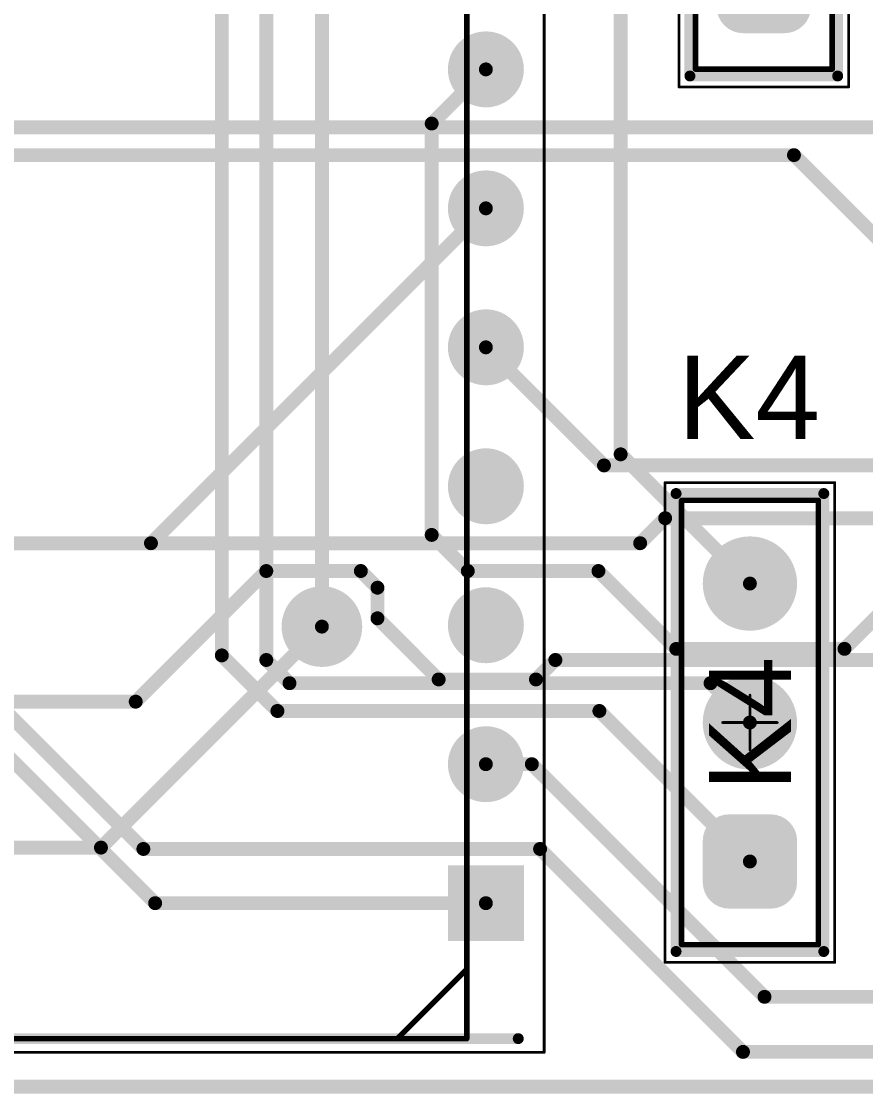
# Model space of a CAD drawing. Header units: millimetres. Extents: x 0.4 to 91.7, y 1.2 to 85.6.
# Drawn here: x 37.99 to 53.42, y 1.47 to 21.07 of the extents above; entities that cross this region are included whole.
import ezdxf

# ---------------------------------------------------------------- set-up
doc = ezdxf.new("R2010")
doc.units = ezdxf.units.MM
for name, color, linetype in [('BottomLayer', 5, 'Continuous'), ('BottomSolder', 6, 'Continuous'), ('Mechanical11', 56, 'Continuous'), ('Mechanical13', 56, 'Continuous'), ('Mechanical15', 56, 'Continuous'), ('Mechanical2', 216, 'Continuous'), ('Mechanical3', 76, 'Continuous'), ('MultiLayer', 9, 'Continuous'), ('PadHoleLayer', 156, 'Continuous'), ('TopLayer', 1, 'Continuous'), ('TopOverlay', 2, 'Continuous'), ('TopSolder', 216, 'Continuous'), ('ViaHoleLayer', 16, 'Continuous')]:
    doc.layers.add(name, color=color, linetype=linetype)
doc.styles.add('Arial', font='arial.ttf', dxfattribs={"height": 0.2})

# ---------------------------------------------------------------- blocks, each defined once
blk = doc.blocks.new('61300511821_38')
at = {"layer": 'BottomLayer'}
h = blk.add_hatch(color=5, dxfattribs=at)
edge = h.paths.add_edge_path()
edge.add_arc((-5.46, 0.38), 0.38, 90, 180)
edge.add_line((-5.84, 0.38), (-5.84, -0.38))
edge.add_arc((-5.46, -0.38), 0.38, 180, 270)
edge.add_line((-5.46, -0.76), (-4.7, -0.76))
edge.add_arc((-4.7, -0.38), 0.38, 270, 360)
edge.add_line((-4.32, -0.38), (-4.32, 0.38))
edge.add_arc((-4.7, 0.38), 0.38, 0, 90)
edge.add_line((-4.7, 0.76), (-5.46, 0.76))
h = blk.add_hatch(color=5, dxfattribs=at)
edge = h.paths.add_edge_path()
edge.add_arc((-2.54, 0), 0.76, 0, 360)
h = blk.add_hatch(color=5, dxfattribs=at)
edge = h.paths.add_edge_path()
edge.add_arc((0, 0), 0.76, 0, 360)
h = blk.add_hatch(color=5, dxfattribs=at)
edge = h.paths.add_edge_path()
edge.add_arc((2.54, 0), 0.76, 0, 360)
h = blk.add_hatch(color=5, dxfattribs=at)
edge = h.paths.add_edge_path()
edge.add_arc((5.08, 0), 0.76, 0, 360)
at = {"layer": 'BottomSolder'}
h = blk.add_hatch(color=6, dxfattribs=at)
edge = h.paths.add_edge_path()
edge.add_arc((-5.46, 0.38), 0.482, 90, 180)
edge.add_line((-5.942, 0.38), (-5.942, -0.38))
edge.add_arc((-5.46, -0.38), 0.482, 180, 270)
edge.add_line((-5.46, -0.862), (-4.7, -0.862))
edge.add_arc((-4.7, -0.38), 0.482, 270, 360)
edge.add_line((-4.218, -0.38), (-4.218, 0.38))
edge.add_arc((-4.7, 0.38), 0.482, 0, 90)
edge.add_line((-4.7, 0.862), (-5.46, 0.862))
h = blk.add_hatch(color=6, dxfattribs=at)
edge = h.paths.add_edge_path()
edge.add_arc((-2.54, 0), 0.862, 0, 360)
h = blk.add_hatch(color=6, dxfattribs=at)
edge = h.paths.add_edge_path()
edge.add_arc((0, 0), 0.862, 0, 360)
h = blk.add_hatch(color=6, dxfattribs=at)
edge = h.paths.add_edge_path()
edge.add_arc((2.54, 0), 0.862, 0, 360)
h = blk.add_hatch(color=6, dxfattribs=at)
edge = h.paths.add_edge_path()
edge.add_arc((5.08, 0), 0.862, 0, 360)
at = {"layer": 'MultiLayer'}
h = blk.add_hatch(color=9, dxfattribs=at)
edge = h.paths.add_edge_path()
edge.add_arc((-5.46, 0.38), 0.38, 90, 180)
edge.add_line((-5.84, 0.38), (-5.84, -0.38))
edge.add_arc((-5.46, -0.38), 0.38, 180, 270)
edge.add_line((-5.46, -0.76), (-4.7, -0.76))
edge.add_arc((-4.7, -0.38), 0.38, 270, 360)
edge.add_line((-4.32, -0.38), (-4.32, 0.38))
edge.add_arc((-4.7, 0.38), 0.38, 0, 90)
edge.add_line((-4.7, 0.76), (-5.46, 0.76))
h = blk.add_hatch(color=9, dxfattribs=at)
edge = h.paths.add_edge_path()
edge.add_arc((-2.54, 0), 0.76, 0, 360)
h = blk.add_hatch(color=9, dxfattribs=at)
edge = h.paths.add_edge_path()
edge.add_arc((0, 0), 0.76, 0, 360)
h = blk.add_hatch(color=9, dxfattribs=at)
edge = h.paths.add_edge_path()
edge.add_arc((2.54, 0), 0.76, 0, 360)
h = blk.add_hatch(color=9, dxfattribs=at)
edge = h.paths.add_edge_path()
edge.add_arc((5.08, 0), 0.76, 0, 360)
at = {"layer": 'PadHoleLayer'}
h = blk.add_hatch(color=156, dxfattribs=at)
edge = h.paths.add_edge_path()
edge.add_arc((-5.08, 0), 0.51, 0, 360)
h = blk.add_hatch(color=156, dxfattribs=at)
edge = h.paths.add_edge_path()
edge.add_arc((-2.54, 0), 0.51, 0, 360)
h = blk.add_hatch(color=156, dxfattribs=at)
edge = h.paths.add_edge_path()
edge.add_arc((0, 0), 0.51, 0, 360)
h = blk.add_hatch(color=156, dxfattribs=at)
edge = h.paths.add_edge_path()
edge.add_arc((2.54, 0), 0.51, 0, 360)
h = blk.add_hatch(color=156, dxfattribs=at)
edge = h.paths.add_edge_path()
edge.add_arc((5.08, 0), 0.51, 0, 360)
at = {"layer": 'TopLayer'}
h = blk.add_hatch(color=1, dxfattribs=at)
edge = h.paths.add_edge_path()
edge.add_arc((-5.46, 0.38), 0.38, 90, 180)
edge.add_line((-5.84, 0.38), (-5.84, -0.38))
edge.add_arc((-5.46, -0.38), 0.38, 180, 270)
edge.add_line((-5.46, -0.76), (-4.7, -0.76))
edge.add_arc((-4.7, -0.38), 0.38, 270, 360)
edge.add_line((-4.32, -0.38), (-4.32, 0.38))
edge.add_arc((-4.7, 0.38), 0.38, 0, 90)
edge.add_line((-4.7, 0.76), (-5.46, 0.76))
h = blk.add_hatch(color=1, dxfattribs=at)
edge = h.paths.add_edge_path()
edge.add_arc((-2.54, 0), 0.76, 0, 360)
h = blk.add_hatch(color=1, dxfattribs=at)
edge = h.paths.add_edge_path()
edge.add_arc((0, 0), 0.76, 0, 360)
h = blk.add_hatch(color=1, dxfattribs=at)
edge = h.paths.add_edge_path()
edge.add_arc((2.54, 0), 0.76, 0, 360)
h = blk.add_hatch(color=1, dxfattribs=at)
edge = h.paths.add_edge_path()
edge.add_arc((5.08, 0), 0.76, 0, 360)
at = {"layer": 'TopSolder'}
h = blk.add_hatch(color=216, dxfattribs=at)
edge = h.paths.add_edge_path()
edge.add_arc((-5.46, 0.38), 0.482, 90, 180)
edge.add_line((-5.942, 0.38), (-5.942, -0.38))
edge.add_arc((-5.46, -0.38), 0.482, 180, 270)
edge.add_line((-5.46, -0.862), (-4.7, -0.862))
edge.add_arc((-4.7, -0.38), 0.482, 270, 360)
edge.add_line((-4.218, -0.38), (-4.218, 0.38))
edge.add_arc((-4.7, 0.38), 0.482, 0, 90)
edge.add_line((-4.7, 0.862), (-5.46, 0.862))
h = blk.add_hatch(color=216, dxfattribs=at)
edge = h.paths.add_edge_path()
edge.add_arc((-2.54, 0), 0.862, 0, 360)
h = blk.add_hatch(color=216, dxfattribs=at)
edge = h.paths.add_edge_path()
edge.add_arc((0, 0), 0.862, 0, 360)
h = blk.add_hatch(color=216, dxfattribs=at)
edge = h.paths.add_edge_path()
edge.add_arc((2.54, 0), 0.862, 0, 360)
h = blk.add_hatch(color=216, dxfattribs=at)
edge = h.paths.add_edge_path()
edge.add_arc((5.08, 0), 0.862, 0, 360)
at = {"layer": 'Mechanical11', "const_width": 0.1}
for points in [[(-6.6, 1.25), (-6.6, -1.25)], [(-6.6, 1.25), (6.6, 1.25)], [(6.6, 1.25), (6.6, -1.25)], [(-6.6, -1.25), (6.6, -1.25)]]:
    blk.add_lwpolyline(points, dxfattribs=at)
at = {"layer": 'Mechanical11', "const_width": 0.05}
for points in [[(-6.625, 1.25, 1), (-6.575, 1.25, 1)], [(-6.625, 1.25, 1), (-6.575, 1.25, 1)], [(6.575, 1.25, 1), (6.625, 1.25, 1)], [(6.575, 1.25, 1), (6.625, 1.25, 1)], [(-6.625, -1.25, 1), (-6.575, -1.25, 1)], [(-6.625, -1.25, 1), (-6.575, -1.25, 1)], [(6.575, -1.25, 1), (6.625, -1.25, 1)], [(6.575, -1.25, 1), (6.625, -1.25, 1)]]:
    blk.add_lwpolyline(points, format="xyb", close=True, dxfattribs=at)
at = {"layer": 'Mechanical2', "const_width": 0.1}
for points in [[(-6.6, 1.25), (-6.6, -1.25)], [(-6.6, 1.25), (6.6, 1.25)], [(6.6, 1.25), (6.6, -1.25)], [(-6.6, -1.25), (6.6, -1.25)]]:
    blk.add_lwpolyline(points, dxfattribs=at)
at = {"layer": 'Mechanical2', "const_width": 0.05}
for points in [[(-6.625, 1.25, 1), (-6.575, 1.25, 1)], [(-6.625, 1.25, 1), (-6.575, 1.25, 1)], [(6.575, 1.25, 1), (6.625, 1.25, 1)], [(6.575, 1.25, 1), (6.625, 1.25, 1)], [(-6.625, -1.25, 1), (-6.575, -1.25, 1)], [(-6.625, -1.25, 1), (-6.575, -1.25, 1)], [(6.575, -1.25, 1), (6.625, -1.25, 1)], [(6.575, -1.25, 1), (6.625, -1.25, 1)]]:
    blk.add_lwpolyline(points, format="xyb", close=True, dxfattribs=at)
at = {"layer": 'Mechanical3', "const_width": 0.05}
for points in [[(-6.925, 1.55), (-6.925, -1.55)], [(-6.925, 1.55), (6.925, 1.55)], [(6.925, 1.55), (6.925, -1.55)], [(0, 0.5), (0, -0.5)], [(-0.5, 0), (0.5, 0)], [(-6.925, -1.55), (6.925, -1.55)]]:
    blk.add_lwpolyline(points, dxfattribs=at)
at = {"layer": 'Mechanical3', "const_width": 0.025}
for points in [[(-6.938, 1.55, 1), (-6.913, 1.55, 1)], [(-6.938, 1.55, 1), (-6.913, 1.55, 1)], [(6.913, 1.55, 1), (6.938, 1.55, 1)], [(6.913, 1.55, 1), (6.938, 1.55, 1)], [(-0.012, 0.5, 1), (0.012, 0.5, 1)], [(-0.513, 0, 1), (-0.488, 0, 1)], [(0.487, 0, 1), (0.512, 0, 1)], [(-0.012, -0.5, 1), (0.012, -0.5, 1)], [(-6.938, -1.55, 1), (-6.913, -1.55, 1)], [(-6.938, -1.55, 1), (-6.913, -1.55, 1)], [(6.913, -1.55, 1), (6.938, -1.55, 1)], [(6.913, -1.55, 1), (6.938, -1.55, 1)]]:
    blk.add_lwpolyline(points, format="xyb", close=True, dxfattribs=at)
at = {"layer": 'TopOverlay', "const_width": 0.2}
for points in [[(-6.725, 1.35), (-6.725, -1.35)], [(-6.725, 1.35), (6.725, 1.35)], [(6.725, 1.35), (6.725, -1.35)], [(-6.725, -1.35), (6.725, -1.35)]]:
    blk.add_lwpolyline(points, dxfattribs=at)
at = {"layer": 'TopOverlay', "const_width": 0.1}
for points in [[(-6.775, 1.35, 1), (-6.675, 1.35, 1)], [(-6.775, 1.35, 1), (-6.675, 1.35, 1)], [(6.675, 1.35, 1), (6.775, 1.35, 1)], [(6.675, 1.35, 1), (6.775, 1.35, 1)], [(-6.775, -1.35, 1), (-6.675, -1.35, 1)], [(-6.775, -1.35, 1), (-6.675, -1.35, 1)], [(6.675, -1.35, 1), (6.775, -1.35, 1)], [(6.675, -1.35, 1), (6.775, -1.35, 1)]]:
    blk.add_lwpolyline(points, format="xyb", close=True, dxfattribs=at)
at = {"layer": 'Mechanical11'}
blk.add_text('K9', height=1.5, dxfattribs=at).set_placement((-1.25, -0.75))
at = {"layer": 'TopOverlay'}
for s, p in [('5', (4.699, 2.032)), ('1', (-5.207, 1.905))]:
    blk.add_text(s, height=1.016, dxfattribs=at).set_placement(p)
blk = doc.blocks.new('61300311821_43')
at = {"layer": 'BottomLayer'}
h = blk.add_hatch(color=5, dxfattribs=at)
edge = h.paths.add_edge_path()
edge.add_arc((-2.92, 0.38), 0.38, 90, 180)
edge.add_line((-3.3, 0.38), (-3.3, -0.38))
edge.add_arc((-2.92, -0.38), 0.38, 180, 270)
edge.add_line((-2.92, -0.76), (-2.16, -0.76))
edge.add_arc((-2.16, -0.38), 0.38, 270, 360)
edge.add_line((-1.78, -0.38), (-1.78, 0.38))
edge.add_arc((-2.16, 0.38), 0.38, 0, 90)
edge.add_line((-2.16, 0.76), (-2.92, 0.76))
h = blk.add_hatch(color=5, dxfattribs=at)
edge = h.paths.add_edge_path()
edge.add_arc((0, 0), 0.76, 0, 360)
h = blk.add_hatch(color=5, dxfattribs=at)
edge = h.paths.add_edge_path()
edge.add_arc((2.54, 0), 0.76, 0, 360)
at = {"layer": 'BottomSolder'}
h = blk.add_hatch(color=6, dxfattribs=at)
edge = h.paths.add_edge_path()
edge.add_arc((-2.92, 0.38), 0.482, 90, 180)
edge.add_line((-3.402, 0.38), (-3.402, -0.38))
edge.add_arc((-2.92, -0.38), 0.482, 180, 270)
edge.add_line((-2.92, -0.862), (-2.16, -0.862))
edge.add_arc((-2.16, -0.38), 0.482, 270, 360)
edge.add_line((-1.678, -0.38), (-1.678, 0.38))
edge.add_arc((-2.16, 0.38), 0.482, 0, 90)
edge.add_line((-2.16, 0.862), (-2.92, 0.862))
h = blk.add_hatch(color=6, dxfattribs=at)
edge = h.paths.add_edge_path()
edge.add_arc((0, 0), 0.862, 0, 360)
h = blk.add_hatch(color=6, dxfattribs=at)
edge = h.paths.add_edge_path()
edge.add_arc((2.54, 0), 0.862, 0, 360)
at = {"layer": 'MultiLayer'}
h = blk.add_hatch(color=9, dxfattribs=at)
edge = h.paths.add_edge_path()
edge.add_arc((-2.92, 0.38), 0.38, 90, 180)
edge.add_line((-3.3, 0.38), (-3.3, -0.38))
edge.add_arc((-2.92, -0.38), 0.38, 180, 270)
edge.add_line((-2.92, -0.76), (-2.16, -0.76))
edge.add_arc((-2.16, -0.38), 0.38, 270, 360)
edge.add_line((-1.78, -0.38), (-1.78, 0.38))
edge.add_arc((-2.16, 0.38), 0.38, 0, 90)
edge.add_line((-2.16, 0.76), (-2.92, 0.76))
h = blk.add_hatch(color=9, dxfattribs=at)
edge = h.paths.add_edge_path()
edge.add_arc((0, 0), 0.76, 0, 360)
h = blk.add_hatch(color=9, dxfattribs=at)
edge = h.paths.add_edge_path()
edge.add_arc((2.54, 0), 0.76, 0, 360)
at = {"layer": 'PadHoleLayer'}
h = blk.add_hatch(color=156, dxfattribs=at)
edge = h.paths.add_edge_path()
edge.add_arc((-2.54, 0), 0.51, 0, 360)
h = blk.add_hatch(color=156, dxfattribs=at)
edge = h.paths.add_edge_path()
edge.add_arc((0, 0), 0.51, 0, 360)
h = blk.add_hatch(color=156, dxfattribs=at)
edge = h.paths.add_edge_path()
edge.add_arc((2.54, 0), 0.51, 0, 360)
at = {"layer": 'TopLayer'}
h = blk.add_hatch(color=1, dxfattribs=at)
edge = h.paths.add_edge_path()
edge.add_arc((-2.92, 0.38), 0.38, 90, 180)
edge.add_line((-3.3, 0.38), (-3.3, -0.38))
edge.add_arc((-2.92, -0.38), 0.38, 180, 270)
edge.add_line((-2.92, -0.76), (-2.16, -0.76))
edge.add_arc((-2.16, -0.38), 0.38, 270, 360)
edge.add_line((-1.78, -0.38), (-1.78, 0.38))
edge.add_arc((-2.16, 0.38), 0.38, 0, 90)
edge.add_line((-2.16, 0.76), (-2.92, 0.76))
h = blk.add_hatch(color=1, dxfattribs=at)
edge = h.paths.add_edge_path()
edge.add_arc((0, 0), 0.76, 0, 360)
h = blk.add_hatch(color=1, dxfattribs=at)
edge = h.paths.add_edge_path()
edge.add_arc((2.54, 0), 0.76, 0, 360)
at = {"layer": 'TopSolder'}
h = blk.add_hatch(color=216, dxfattribs=at)
edge = h.paths.add_edge_path()
edge.add_arc((-2.92, 0.38), 0.482, 90, 180)
edge.add_line((-3.402, 0.38), (-3.402, -0.38))
edge.add_arc((-2.92, -0.38), 0.482, 180, 270)
edge.add_line((-2.92, -0.862), (-2.16, -0.862))
edge.add_arc((-2.16, -0.38), 0.482, 270, 360)
edge.add_line((-1.678, -0.38), (-1.678, 0.38))
edge.add_arc((-2.16, 0.38), 0.482, 0, 90)
edge.add_line((-2.16, 0.862), (-2.92, 0.862))
h = blk.add_hatch(color=216, dxfattribs=at)
edge = h.paths.add_edge_path()
edge.add_arc((0, 0), 0.862, 0, 360)
h = blk.add_hatch(color=216, dxfattribs=at)
edge = h.paths.add_edge_path()
edge.add_arc((2.54, 0), 0.862, 0, 360)
at = {"layer": 'Mechanical11', "const_width": 0.1}
for points in [[(-4.06, 1.25), (-4.06, -1.25)], [(-4.06, 1.25), (4.06, 1.25)], [(4.06, 1.25), (4.06, -1.25)], [(-4.06, -1.25), (4.06, -1.25)]]:
    blk.add_lwpolyline(points, dxfattribs=at)
at = {"layer": 'Mechanical11', "const_width": 0.05}
for points in [[(-4.085, 1.25, 1), (-4.035, 1.25, 1)], [(-4.085, 1.25, 1), (-4.035, 1.25, 1)], [(4.035, 1.25, 1), (4.085, 1.25, 1)], [(4.035, 1.25, 1), (4.085, 1.25, 1)], [(-4.085, -1.25, 1), (-4.035, -1.25, 1)], [(-4.085, -1.25, 1), (-4.035, -1.25, 1)], [(4.035, -1.25, 1), (4.085, -1.25, 1)], [(4.035, -1.25, 1), (4.085, -1.25, 1)]]:
    blk.add_lwpolyline(points, format="xyb", close=True, dxfattribs=at)
at = {"layer": 'Mechanical2', "const_width": 0.1}
for points in [[(-4.06, 1.25), (-4.06, -1.25)], [(-4.06, 1.25), (4.06, 1.25)], [(4.06, 1.25), (4.06, -1.25)], [(-4.06, -1.25), (4.06, -1.25)]]:
    blk.add_lwpolyline(points, dxfattribs=at)
at = {"layer": 'Mechanical2', "const_width": 0.05}
for points in [[(-4.085, 1.25, 1), (-4.035, 1.25, 1)], [(-4.085, 1.25, 1), (-4.035, 1.25, 1)], [(4.035, 1.25, 1), (4.085, 1.25, 1)], [(4.035, 1.25, 1), (4.085, 1.25, 1)], [(-4.085, -1.25, 1), (-4.035, -1.25, 1)], [(-4.085, -1.25, 1), (-4.035, -1.25, 1)], [(4.035, -1.25, 1), (4.085, -1.25, 1)], [(4.035, -1.25, 1), (4.085, -1.25, 1)]]:
    blk.add_lwpolyline(points, format="xyb", close=True, dxfattribs=at)
at = {"layer": 'Mechanical3', "const_width": 0.05}
for points in [[(-4.385, 1.55), (-4.385, -1.55)], [(-4.385, 1.55), (4.385, 1.55)], [(4.385, 1.55), (4.385, -1.55)], [(0, 0.5), (0, -0.5)], [(-0.5, 0), (0.5, 0)], [(-4.385, -1.55), (4.385, -1.55)]]:
    blk.add_lwpolyline(points, dxfattribs=at)
at = {"layer": 'Mechanical3', "const_width": 0.025}
for points in [[(-4.398, 1.55, 1), (-4.373, 1.55, 1)], [(-4.398, 1.55, 1), (-4.373, 1.55, 1)], [(4.373, 1.55, 1), (4.398, 1.55, 1)], [(4.373, 1.55, 1), (4.398, 1.55, 1)], [(-0.012, 0.5, 1), (0.012, 0.5, 1)], [(-0.512, 0, 1), (-0.487, 0, 1)], [(0.488, 0, 1), (0.513, 0, 1)], [(-0.012, -0.5, 1), (0.012, -0.5, 1)], [(-4.398, -1.55, 1), (-4.373, -1.55, 1)], [(-4.398, -1.55, 1), (-4.373, -1.55, 1)], [(4.373, -1.55, 1), (4.398, -1.55, 1)], [(4.373, -1.55, 1), (4.398, -1.55, 1)]]:
    blk.add_lwpolyline(points, format="xyb", close=True, dxfattribs=at)
at = {"layer": 'TopOverlay', "const_width": 0.2}
for points in [[(-4.185, 1.35), (-4.185, -1.35)], [(-4.185, 1.35), (4.185, 1.35)], [(4.185, 1.35), (4.185, -1.35)], [(-4.185, -1.35), (4.185, -1.35)]]:
    blk.add_lwpolyline(points, dxfattribs=at)
at = {"layer": 'TopOverlay', "const_width": 0.1}
for points in [[(-4.235, 1.35, 1), (-4.135, 1.35, 1)], [(-4.235, 1.35, 1), (-4.135, 1.35, 1)], [(4.135, 1.35, 1), (4.235, 1.35, 1)], [(4.135, 1.35, 1), (4.235, 1.35, 1)], [(-4.235, -1.35, 1), (-4.135, -1.35, 1)], [(-4.235, -1.35, 1), (-4.135, -1.35, 1)], [(4.135, -1.35, 1), (4.235, -1.35, 1)], [(4.135, -1.35, 1), (4.235, -1.35, 1)]]:
    blk.add_lwpolyline(points, format="xyb", close=True, dxfattribs=at)
at = {"layer": 'Mechanical11'}
blk.add_text('K4', height=1.5, dxfattribs=at).set_placement((-1.25, -0.75))
blk = doc.blocks.new('__3_47')
at = {"layer": 'BottomLayer'}
blk.add_hatch(color=5, dxfattribs=at).paths.add_polyline_path([(-8.307, 24.722), (-7.123, 24.722), (-7.123, 23.538), (-8.307, 23.538)])
h = blk.add_hatch(color=5, dxfattribs=at)
edge = h.paths.add_edge_path()
edge.add_arc((-7.715, 21.59), 0.592, 0, 360)
h = blk.add_hatch(color=5, dxfattribs=at)
edge = h.paths.add_edge_path()
edge.add_arc((-7.715, 19.05), 0.592, 0, 360)
h = blk.add_hatch(color=5, dxfattribs=at)
edge = h.paths.add_edge_path()
edge.add_arc((-7.715, 16.51), 0.592, 0, 360)
h = blk.add_hatch(color=5, dxfattribs=at)
edge = h.paths.add_edge_path()
edge.add_arc((-7.715, 13.97), 0.592, 0, 360)
h = blk.add_hatch(color=5, dxfattribs=at)
edge = h.paths.add_edge_path()
edge.add_arc((-7.715, 11.43), 0.592, 0, 360)
h = blk.add_hatch(color=5, dxfattribs=at)
edge = h.paths.add_edge_path()
edge.add_arc((-7.715, 8.89), 0.592, 0, 360)
at = {"layer": 'BottomSolder'}
blk.add_hatch(color=6, dxfattribs=at).paths.add_polyline_path([(-8.409, 24.824), (-7.021, 24.824), (-7.021, 23.436), (-8.409, 23.436)])
h = blk.add_hatch(color=6, dxfattribs=at)
edge = h.paths.add_edge_path()
edge.add_arc((-7.715, 21.59), 0.694, 0, 360)
h = blk.add_hatch(color=6, dxfattribs=at)
edge = h.paths.add_edge_path()
edge.add_arc((-7.715, 19.05), 0.694, 0, 360)
h = blk.add_hatch(color=6, dxfattribs=at)
edge = h.paths.add_edge_path()
edge.add_arc((-7.715, 16.51), 0.694, 0, 360)
h = blk.add_hatch(color=6, dxfattribs=at)
edge = h.paths.add_edge_path()
edge.add_arc((-7.715, 13.97), 0.694, 0, 360)
h = blk.add_hatch(color=6, dxfattribs=at)
edge = h.paths.add_edge_path()
edge.add_arc((-7.715, 11.43), 0.694, 0, 360)
h = blk.add_hatch(color=6, dxfattribs=at)
edge = h.paths.add_edge_path()
edge.add_arc((-7.715, 8.89), 0.694, 0, 360)
at = {"layer": 'MultiLayer'}
blk.add_hatch(color=9, dxfattribs=at).paths.add_polyline_path([(-8.307, 24.722), (-7.123, 24.722), (-7.123, 23.538), (-8.307, 23.538)])
h = blk.add_hatch(color=9, dxfattribs=at)
edge = h.paths.add_edge_path()
edge.add_arc((-7.715, 21.59), 0.592, 0, 360)
h = blk.add_hatch(color=9, dxfattribs=at)
edge = h.paths.add_edge_path()
edge.add_arc((-7.715, 19.05), 0.592, 0, 360)
h = blk.add_hatch(color=9, dxfattribs=at)
edge = h.paths.add_edge_path()
edge.add_arc((-7.715, 16.51), 0.592, 0, 360)
h = blk.add_hatch(color=9, dxfattribs=at)
edge = h.paths.add_edge_path()
edge.add_arc((-7.715, 13.97), 0.592, 0, 360)
h = blk.add_hatch(color=9, dxfattribs=at)
edge = h.paths.add_edge_path()
edge.add_arc((-7.715, 11.43), 0.592, 0, 360)
h = blk.add_hatch(color=9, dxfattribs=at)
edge = h.paths.add_edge_path()
edge.add_arc((-7.715, 8.89), 0.592, 0, 360)
at = {"layer": 'PadHoleLayer'}
h = blk.add_hatch(color=156, dxfattribs=at)
edge = h.paths.add_edge_path()
edge.add_arc((-7.715, 24.13), 0.392, 0, 360)
h = blk.add_hatch(color=156, dxfattribs=at)
edge = h.paths.add_edge_path()
edge.add_arc((-7.715, 21.59), 0.392, 0, 360)
h = blk.add_hatch(color=156, dxfattribs=at)
edge = h.paths.add_edge_path()
edge.add_arc((-7.715, 19.05), 0.392, 0, 360)
h = blk.add_hatch(color=156, dxfattribs=at)
edge = h.paths.add_edge_path()
edge.add_arc((-7.715, 16.51), 0.392, 0, 360)
h = blk.add_hatch(color=156, dxfattribs=at)
edge = h.paths.add_edge_path()
edge.add_arc((-7.715, 13.97), 0.392, 0, 360)
h = blk.add_hatch(color=156, dxfattribs=at)
edge = h.paths.add_edge_path()
edge.add_arc((-7.715, 11.43), 0.392, 0, 360)
h = blk.add_hatch(color=156, dxfattribs=at)
edge = h.paths.add_edge_path()
edge.add_arc((-7.715, 8.89), 0.392, 0, 360)
at = {"layer": 'TopLayer'}
blk.add_hatch(color=1, dxfattribs=at).paths.add_polyline_path([(-8.307, 24.722), (-7.123, 24.722), (-7.123, 23.538), (-8.307, 23.538)])
h = blk.add_hatch(color=1, dxfattribs=at)
edge = h.paths.add_edge_path()
edge.add_arc((-7.715, 21.59), 0.592, 0, 360)
h = blk.add_hatch(color=1, dxfattribs=at)
edge = h.paths.add_edge_path()
edge.add_arc((-7.715, 19.05), 0.592, 0, 360)
h = blk.add_hatch(color=1, dxfattribs=at)
edge = h.paths.add_edge_path()
edge.add_arc((-7.715, 16.51), 0.592, 0, 360)
h = blk.add_hatch(color=1, dxfattribs=at)
edge = h.paths.add_edge_path()
edge.add_arc((-7.715, 13.97), 0.592, 0, 360)
h = blk.add_hatch(color=1, dxfattribs=at)
edge = h.paths.add_edge_path()
edge.add_arc((-7.715, 11.43), 0.592, 0, 360)
h = blk.add_hatch(color=1, dxfattribs=at)
edge = h.paths.add_edge_path()
edge.add_arc((-7.715, 8.89), 0.592, 0, 360)
at = {"layer": 'TopSolder'}
blk.add_hatch(color=216, dxfattribs=at).paths.add_polyline_path([(-8.409, 24.824), (-7.021, 24.824), (-7.021, 23.436), (-8.409, 23.436)])
h = blk.add_hatch(color=216, dxfattribs=at)
edge = h.paths.add_edge_path()
edge.add_arc((-7.715, 21.59), 0.694, 0, 360)
h = blk.add_hatch(color=216, dxfattribs=at)
edge = h.paths.add_edge_path()
edge.add_arc((-7.715, 19.05), 0.694, 0, 360)
h = blk.add_hatch(color=216, dxfattribs=at)
edge = h.paths.add_edge_path()
edge.add_arc((-7.715, 16.51), 0.694, 0, 360)
h = blk.add_hatch(color=216, dxfattribs=at)
edge = h.paths.add_edge_path()
edge.add_arc((-7.715, 13.97), 0.694, 0, 360)
h = blk.add_hatch(color=216, dxfattribs=at)
edge = h.paths.add_edge_path()
edge.add_arc((-7.715, 11.43), 0.694, 0, 360)
h = blk.add_hatch(color=216, dxfattribs=at)
edge = h.paths.add_edge_path()
edge.add_arc((-7.715, 8.89), 0.694, 0, 360)
at = {"layer": 'Mechanical13', "const_width": 0.1}
for points in [[(-6.096, 26.606), (-7.366, 25.336)], [(-7.366, 26.606), (-7.366, -26.606)], [(7.366, 26.606), (-7.366, 26.606)]]:
    blk.add_lwpolyline(points, dxfattribs=at)
at = {"layer": 'Mechanical13', "const_width": 0.05}
for points in [[(-7.391, 26.606, 1), (-7.341, 26.606, 1)], [(-7.391, 26.606, 1), (-7.341, 26.606, 1)], [(-6.121, 26.606, 1), (-6.071, 26.606, 1)], [(-7.391, 25.336, 1), (-7.341, 25.336, 1)]]:
    blk.add_lwpolyline(points, format="xyb", close=True, dxfattribs=at)
at = {"layer": 'Mechanical15', "const_width": 0.05}
for points in [[(-8.78, 26.856), (-8.78, -26.856)], [(8.78, 26.856), (-8.78, 26.856)]]:
    blk.add_lwpolyline(points, dxfattribs=at)
at = {"layer": 'Mechanical15', "const_width": 0.025}
blk.add_lwpolyline([(-8.793, 26.856, 1), (-8.768, 26.856, 1)], format="xyb", close=True, dxfattribs=at)
blk.add_lwpolyline([(-8.793, 26.856, 1), (-8.768, 26.856, 1)], format="xyb", close=True, dxfattribs=at)
at = {"layer": 'TopOverlay', "const_width": 0.2}
blk.add_lwpolyline([(7.366, 26.606), (-8.307, 26.606)], dxfattribs=at)
at = {"layer": 'TopOverlay', "const_width": 0.1}
blk.add_lwpolyline([(-8.357, 26.606, 1), (-8.257, 26.606, 1)], format="xyb", close=True, dxfattribs=at)

msp = doc.modelspace()

# ---------------------------------------------------------------- hatches: boundary and pattern name
at = {"layer": 'BottomLayer'}
h = msp.add_hatch(color=5, dxfattribs=at)
edge = h.paths.add_edge_path()
edge.add_arc((43.485, 10.008), 0.635, 0, 360)
at = {"layer": 'BottomSolder'}
h = msp.add_hatch(color=6, dxfattribs=at)
edge = h.paths.add_edge_path()
edge.add_arc((43.485, 10.008), 0.737, 0, 360)
at = {"layer": 'TopLayer'}
h = msp.add_hatch(color=1, dxfattribs=at)
edge = h.paths.add_edge_path()
edge.add_arc((43.485, 10.008), 0.635, 0, 360)
at = {"layer": 'TopSolder'}
h = msp.add_hatch(color=216, dxfattribs=at)
edge = h.paths.add_edge_path()
edge.add_arc((43.485, 10.008), 0.737, 0, 360)
at = {"layer": 'ViaHoleLayer'}
h = msp.add_hatch(color=16, dxfattribs=at)
edge = h.paths.add_edge_path()
edge.add_arc((43.485, 10.008), 0.356, 0, 360)

# ---------------------------------------------------------------- linework, layer by layer
at = {"layer": 'BottomLayer', "const_width": 0.254}
for points in [[(34.651, 19.134), (54.145, 19.134)], [(32.619, 18.626), (52.113, 18.626)], [(52.113, 18.626), (56.515, 14.224)], [(40.36, 11.532), (46.482, 17.653)], [(46.482, 15.113), (48.641, 12.954)], [(48.641, 12.954), (60.579, 12.954)], [(49.301, 11.532), (49.759, 11.989)], [(49.759, 11.989), (56.21, 11.989)], [(29.573, 11.532), (40.36, 11.532)], [(40.36, 11.532), (49.301, 11.532)], [(40.081, 8.636), (42.469, 11.024)], [(42.469, 11.024), (44.196, 11.024)], [(44.196, 11.024), (44.501, 10.719)], [(44.501, 10.16), (44.501, 10.719)], [(44.501, 10.16), (45.618, 9.042)], [(39.446, 5.969), (43.485, 10.008)], [(47.396, 9.042), (47.752, 9.398)], [(47.752, 9.398), (59.563, 9.398)], [(45.618, 9.042), (47.396, 9.042)], [(26.156, 8.636), (40.081, 8.636)], [(27.051, 5.969), (39.446, 5.969)]]:
    msp.add_lwpolyline(points, dxfattribs=at)
at = {"layer": 'BottomLayer', "const_width": 0.127}
for points in [[(52.049, 18.626, 1), (52.176, 18.626, 1)], [(52.049, 18.626, 1), (52.176, 18.626, 1)], [(46.418, 17.653, 1), (46.545, 17.653, 1)], [(46.418, 15.113, 1), (46.545, 15.113, 1)], [(48.577, 12.954, 1), (48.704, 12.954, 1)], [(48.577, 12.954, 1), (48.704, 12.954, 1)], [(49.695, 11.989, 1), (49.822, 11.989, 1)], [(49.695, 11.989, 1), (49.822, 11.989, 1)], [(40.297, 11.532, 1), (40.424, 11.532, 1)], [(40.297, 11.532, 1), (40.424, 11.532, 1)], [(40.297, 11.532, 1), (40.424, 11.532, 1)], [(49.238, 11.532, 1), (49.365, 11.532, 1)], [(49.238, 11.532, 1), (49.365, 11.532, 1)], [(42.405, 11.024, 1), (42.532, 11.024, 1)], [(42.405, 11.024, 1), (42.532, 11.024, 1)], [(44.133, 11.024, 1), (44.26, 11.024, 1)], [(44.133, 11.024, 1), (44.26, 11.024, 1)], [(44.437, 10.719, 1), (44.564, 10.719, 1)], [(44.437, 10.719, 1), (44.564, 10.719, 1)], [(44.437, 10.16, 1), (44.564, 10.16, 1)], [(44.437, 10.16, 1), (44.564, 10.16, 1)], [(43.421, 10.008, 1), (43.548, 10.008, 1)], [(47.688, 9.398, 1), (47.816, 9.398, 1)], [(47.688, 9.398, 1), (47.816, 9.398, 1)], [(45.555, 9.042, 1), (45.682, 9.042, 1)], [(45.555, 9.042, 1), (45.682, 9.042, 1)], [(47.333, 9.042, 1), (47.46, 9.042, 1)], [(47.333, 9.042, 1), (47.46, 9.042, 1)], [(40.018, 8.636, 1), (40.145, 8.636, 1)], [(40.018, 8.636, 1), (40.145, 8.636, 1)], [(39.383, 5.969, 1), (39.51, 5.969, 1)], [(39.383, 5.969, 1), (39.51, 5.969, 1)]]:
    msp.add_lwpolyline(points, format="xyb", close=True, dxfattribs=at)
at = {"layer": 'TopLayer', "const_width": 0.254}
for points in [[(43.485, 10.008), (43.485, 52.349)], [(42.469, 9.398), (42.469, 41.796)], [(41.656, 9.482), (41.656, 40.069)], [(48.946, 13.157), (48.946, 25.969)], [(45.491, 19.203), (46.482, 20.193)], [(45.491, 11.684), (45.491, 19.203)], [(31.052, 15.113), (40.221, 5.944)], [(48.946, 13.157), (51.308, 10.795)], [(45.491, 11.684), (46.152, 11.024)], [(33.807, 11.582), (40.437, 4.953)], [(53.035, 9.601), (54.61, 11.176)], [(46.152, 11.024), (48.539, 11.024)], [(48.539, 11.024), (49.962, 9.601)], [(41.656, 9.482), (42.672, 8.466)], [(49.962, 9.601), (53.035, 9.601)], [(42.469, 9.398), (42.893, 8.974)], [(42.893, 8.974), (50.589, 8.974)], [(50.589, 8.974), (51.308, 8.255)], [(42.672, 8.466), (48.557, 8.466)], [(48.557, 8.466), (51.308, 5.715)], [(46.482, 7.493), (47.322, 7.493)], [(47.322, 7.493), (51.574, 3.241)], [(40.221, 5.944), (47.473, 5.944)], [(47.473, 5.944), (51.181, 2.235)], [(40.437, 4.953), (46.482, 4.953)], [(51.574, 3.241), (54.595, 3.241)], [(51.181, 2.235), (56.642, 2.235)], [(29.439, 1.6), (62.774, 1.6)]]:
    msp.add_lwpolyline(points, dxfattribs=at)
at = {"layer": 'TopLayer', "const_width": 0.127}
for points in [[(46.418, 20.193, 1), (46.545, 20.193, 1)], [(45.428, 19.203, 1), (45.555, 19.203, 1)], [(45.428, 19.203, 1), (45.555, 19.203, 1)], [(48.882, 13.157, 1), (49.009, 13.157, 1)], [(48.882, 13.157, 1), (49.009, 13.157, 1)], [(45.428, 11.684, 1), (45.555, 11.684, 1)], [(45.428, 11.684, 1), (45.555, 11.684, 1)], [(46.088, 11.024, 1), (46.215, 11.024, 1)], [(46.088, 11.024, 1), (46.215, 11.024, 1)], [(48.476, 11.024, 1), (48.603, 11.024, 1)], [(48.476, 11.024, 1), (48.603, 11.024, 1)], [(51.244, 10.795, 1), (51.371, 10.795, 1)], [(43.421, 10.008, 1), (43.548, 10.008, 1)], [(41.592, 9.482, 1), (41.719, 9.482, 1)], [(41.592, 9.482, 1), (41.719, 9.482, 1)], [(49.898, 9.601, 1), (50.025, 9.601, 1)], [(49.898, 9.601, 1), (50.025, 9.601, 1)], [(52.972, 9.601, 1), (53.099, 9.601, 1)], [(52.972, 9.601, 1), (53.099, 9.601, 1)], [(42.405, 9.398, 1), (42.532, 9.398, 1)], [(42.405, 9.398, 1), (42.532, 9.398, 1)], [(42.829, 8.974, 1), (42.956, 8.974, 1)], [(42.829, 8.974, 1), (42.956, 8.974, 1)], [(50.525, 8.974, 1), (50.652, 8.974, 1)], [(50.525, 8.974, 1), (50.652, 8.974, 1)], [(42.608, 8.466, 1), (42.736, 8.466, 1)], [(42.608, 8.466, 1), (42.736, 8.466, 1)], [(48.493, 8.466, 1), (48.62, 8.466, 1)], [(48.493, 8.466, 1), (48.62, 8.466, 1)], [(51.244, 8.255, 1), (51.371, 8.255, 1)], [(46.418, 7.493, 1), (46.545, 7.493, 1)], [(47.259, 7.493, 1), (47.386, 7.493, 1)], [(47.259, 7.493, 1), (47.386, 7.493, 1)], [(40.158, 5.944, 1), (40.285, 5.944, 1)], [(40.158, 5.944, 1), (40.285, 5.944, 1)], [(47.409, 5.944, 1), (47.536, 5.944, 1)], [(47.409, 5.944, 1), (47.536, 5.944, 1)], [(51.244, 5.715, 1), (51.371, 5.715, 1)], [(40.373, 4.953, 1), (40.5, 4.953, 1)], [(40.373, 4.953, 1), (40.5, 4.953, 1)], [(46.418, 4.953, 1), (46.545, 4.953, 1)], [(51.511, 3.241, 1), (51.638, 3.241, 1)], [(51.511, 3.241, 1), (51.638, 3.241, 1)], [(51.117, 2.235, 1), (51.245, 2.235, 1)], [(51.117, 2.235, 1), (51.245, 2.235, 1)]]:
    msp.add_lwpolyline(points, format="xyb", close=True, dxfattribs=at)

# ---------------------------------------------------------------- block references
for name, p, rotation in [('__3_47', (38.767, 29.083), 180), ('61300511821_38', (51.562, 26.797), 90), ('61300311821_43', (51.308, 8.255), 90)]:
    msp.add_blockref(name, p, dxfattribs=dict(rotation=rotation))

# ---------------------------------------------------------------- texts
at = {"layer": 'TopOverlay', "style": 'Arial'}
msp.add_text('K4', height=1.524, dxfattribs=at).set_placement((49.987, 13.437))

doc.saveas('drawing.dxf')
